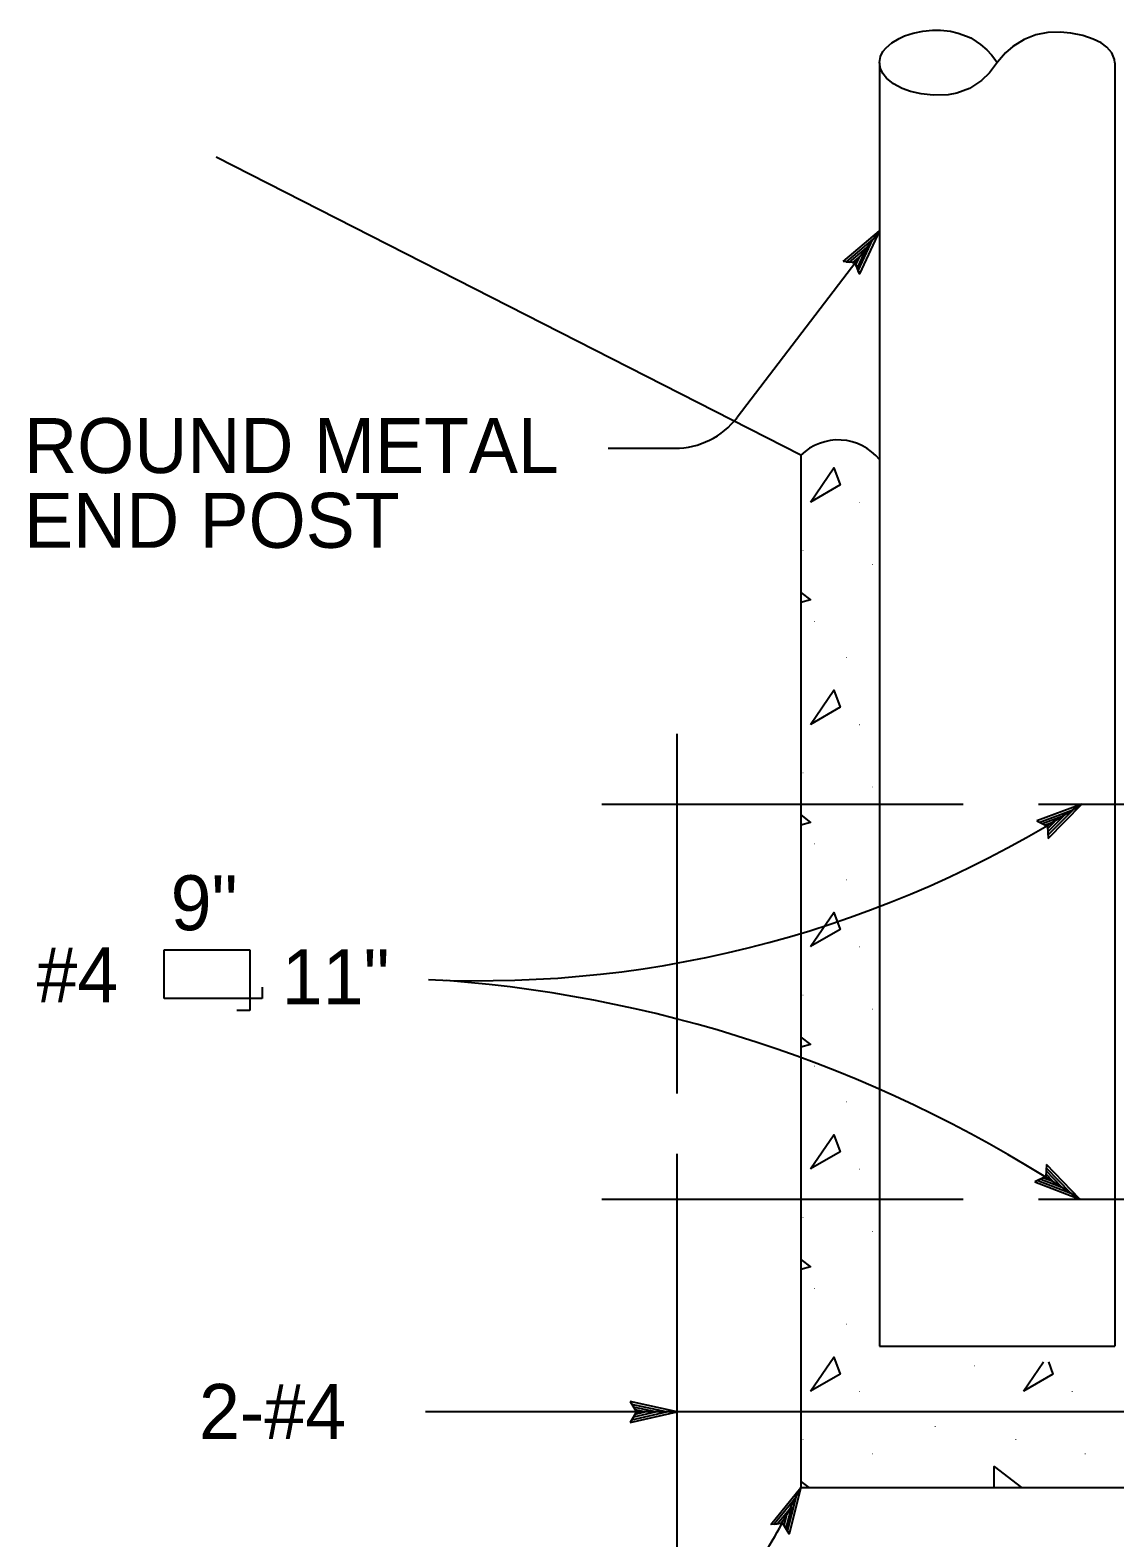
# Model space of a CAD drawing. Extents: x -894 to 866, y -476 to 714.
# Drawn here: x 448.8 to 587.1, y 153 to 345 of the extents above; entities that cross this region are included whole.
import ezdxf

# ---------------------------------------------------------------- set-up
doc = ezdxf.new("R2010")
doc.units = 0
for name, color, linetype in [('56 Stage 3 Anno', 7, 'Continuous'), ('57 Undefined', 7, 'Continuous'), ('59 Sndwall Anno', 7, 'Continuous'), ('60 Nongeo Data', 7, 'Continuous')]:
    doc.layers.add(name, color=color, linetype=linetype)

msp = doc.modelspace()

# ---------------------------------------------------------------- linework, layer by layer
at = {"layer": '56 Stage 3 Anno'}
for p, q in [((538.94, 295.68), (557.06, 319.44)), ((522.49, 291.74), (530.99, 291.74)), ((582.87, 246.42), (577.11, 244.28)), ((578.55, 242.04), (582.87, 246.42)), ((582.87, 246.42), (582.87, 246.42)), ((577.11, 244.28), (577.11, 244.28)), ((577.11, 244.28), (578.5, 243.6)), ((581.7, 245.66), (577.5, 244.1)), ((580.55, 244.92), (577.83, 243.91)), ((579.39, 244.17), (578.23, 243.73)), ((578.5, 243.27), (579.39, 244.17)), ((578.54, 242.45), (581.71, 245.67)), ((578.54, 242.88), (580.55, 244.92)), ((578.5, 243.6), (578.55, 242.04)), ((578.55, 242.04), (578.55, 242.04)), ((578.34, 200.53), (578.27, 198.98)), ((580.3, 197.63), (578.29, 199.72)), ((581.45, 196.88), (578.33, 200.1)), ((582.6, 196.11), (578.34, 200.53)), ((578.34, 200.53), (578.34, 200.53)), ((578.27, 198.98), (576.86, 198.31)), ((576.86, 198.31), (576.86, 198.31)), ((576.86, 198.31), (582.6, 196.11)), ((577.24, 198.48), (581.45, 196.87)), ((577.63, 198.65), (580.3, 197.63)), ((577.97, 198.85), (579.15, 198.4)), ((579.15, 198.4), (578.29, 199.29)), ((582.6, 196.11), (582.6, 196.11)), ((532.66, 169.01), (499.23, 169.01)), ((531.3, 169.01), (525.3, 170.34)), ((525.3, 170.34), (525.3, 170.34)), ((525.3, 170.34), (526.1, 169.01)), ((526.1, 169.01), (525.3, 167.67)), ((525.3, 167.67), (531.3, 169.01)), ((525.51, 168.03), (529.92, 169.01)), ((529.9, 169.02), (525.53, 169.98)), ((528.53, 169.01), (525.71, 169.64)), ((525.75, 168.39), (528.53, 169.01)), ((525.92, 168.74), (527.15, 169.01)), ((527.15, 169.01), (525.94, 169.28)), ((531.3, 169.01), (531.3, 169.01)), ((611.88, 169.01), (532.61, 169.01)), ((525.3, 167.67), (525.3, 167.67))]:
    msp.add_line(p, q, dxfattribs=at)
for points in [[(552.43, 315.54), (557.06, 319.44), (554.52, 313.95), (554.37, 314.33), (556.24, 318.35), (552.84, 315.5), (553.24, 315.45), (555.41, 317.28), (554.22, 314.71), (554.07, 315.09), (554.59, 316.2), (553.65, 315.41), (553.96, 315.37), (554.52, 313.95), (553.96, 315.37)], [(543.24, 154.69), (547.06, 159.38), (545.58, 153.51), (545.37, 153.85), (546.45, 158.15), (543.64, 154.72), (544.05, 154.75), (545.84, 156.95), (545.15, 154.2), (544.93, 154.54), (545.23, 155.73), (544.45, 154.78), (544.77, 154.8), (545.58, 153.51), (544.77, 154.8)]]:
    msp.add_lwpolyline(points, close=True, dxfattribs=at)
for centre, radius, start, end in [((530.99, 301.74), 10, 270, 322.6622), ((506.15, 366.02), 142.09, 267.3505, 302.6771), ((488.96, 55.61), 168.84, 56.3151, 85.5963)]:
    msp.add_arc(centre, radius, start, end, dxfattribs=at)
msp.add_open_spline([(523.36, 101.78), (509.06, 101.78), (506.58, 121.42), (535.57, 136.49), (547.06, 159.38)], degree=2, dxfattribs=at)
at = {"layer": '57 Undefined'}
for p, q in [((465.9, 221.65), (465.9, 227.87)), ((465.9, 227.87), (476.84, 227.87)), ((476.84, 227.87), (476.84, 220.14)), ((478.42, 223.12), (478.42, 221.65)), ((478.42, 221.65), (465.9, 221.65)), ((476.84, 220.14), (475.16, 220.14))]:
    msp.add_line(p, q, dxfattribs=at)
at = {"layer": '59 Sndwall Anno'}
for points in [[(548.29, 284.89), (551.26, 289.25), (552.05, 287.07)], [(548.29, 256.57), (551.26, 260.92), (552.05, 258.75)], [(548.29, 228.27), (551.26, 232.62), (552.05, 230.44)], [(548.29, 199.96), (551.26, 204.32), (552.05, 202.14)], [(548.29, 171.66), (551.26, 176.01), (552.05, 173.84)]]:
    msp.add_lwpolyline(points, close=True, dxfattribs=at)
for points in [[(547.06, 273.37), (548.29, 272.42), (547.06, 272.08)], [(547.06, 245.04), (548.29, 244.09), (547.06, 243.76)], [(547.06, 216.74), (548.29, 215.79), (547.06, 215.46)], [(547.06, 188.44), (548.29, 187.49), (547.06, 187.16)], [(575.42, 171.66), (577.95, 175.38)], [(578.62, 175.38), (579.18, 173.84), (575.42, 171.66)], [(571.68, 159.38), (571.7, 162.07), (575.17, 159.38)], [(547.06, 160.14), (548.05, 159.38)]]:
    msp.add_lwpolyline(points, dxfattribs=at)
at = {"layer": '60 Nongeo Data'}
for p, q in [((557.06, 340.84), (557.06, 177.38)), ((587.06, 340.84), (587.06, 177.38)), ((547.06, 290.85), (472.54, 328.81)), ((547.06, 290.85), (547.06, 159.38)), ((531.3, 209.55), (531.3, 255.38)), ((521.7, 246.42), (567.75, 246.42)), ((577.34, 246.42), (621.92, 246.42)), ((531.3, 148.87), (531.3, 201.87)), ((521.7, 196.11), (567.75, 196.11)), ((577.34, 196.11), (621.92, 196.11)), ((557.06, 177.38), (587.06, 177.38)), ((547.06, 159.38), (597.06, 159.38))]:
    msp.add_line(p, q, dxfattribs=at)
msp.add_lwpolyline([(587.06, 340.84), (587.02, 341.26), (586.67, 342.09), (586.04, 342.81), (585.31, 343.35), (584.32, 343.85), (582.99, 344.31), (581.45, 344.61), (580.08, 344.72), (578.54, 344.7), (577.01, 344.38), (575.52, 343.8), (574.07, 342.91), (573.13, 342.1), (572.1, 340.89), (571.1, 339.53), (570.08, 338.56), (568.52, 337.57), (566.92, 336.97), (565.83, 336.76), (563.93, 336.71), (562.37, 336.88), (561.02, 337.19), (559.96, 337.57), (558.85, 338.15), (557.96, 338.88), (557.49, 339.46), (557.19, 340.08), (557.06, 340.86), (557.2, 341.63), (557.51, 342.25), (557.91, 342.75), (558.64, 343.38), (559.57, 343.93), (560.27, 344.24), (561.38, 344.59), (562.6, 344.84), (563.84, 344.97), (564.85, 344.98), (566.1, 344.85), (567.09, 344.62), (568.17, 344.21), (568.7, 344), (569.39, 343.55), (569.95, 343.15), (570.74, 342.47), (571.34, 341.83), (571.75, 341.31), (572.05, 340.87)], dxfattribs=at)
msp.add_arc((551.82, 286.03), 6.77, 39.1617, 134.5945, dxfattribs=at)

# ---------------------------------------------------------------- texts
at = {"layer": '57 Undefined'}
for s, p in [('ROUND METAL', (448.07, 288.58)), ('END POST', (448.07, 279.06)), ('9"', (466.75, 230.36)), ('#4', (449.66, 221.17)), ('11"', (480.91, 220.93)), ('2-#4', (470.36, 165.58))]:
    msp.add_text(s, height=7, dxfattribs=at).set_placement(p)
at = {"layer": '59 Sndwall Anno'}
for p in [(554.36, 284.79), (547.17, 278.66), (556, 276.86), (548.67, 269.62), (552.7, 265.05), (554.36, 256.49), (554.36, 256.47), (547.17, 250.33), (556, 248.54), (548.67, 241.3), (552.7, 236.73), (554.36, 228.17), (547.17, 222.03), (556, 220.24), (548.67, 213), (552.7, 208.43), (554.36, 199.86), (547.17, 193.73), (556, 191.93), (548.67, 184.69), (552.7, 180.12), (569.05, 174.82), (554.36, 171.56), (581.48, 171.56), (564.01, 167.09), (547.17, 165.43), (574.29, 165.43), (556, 163.63), (583.13, 163.63)]:
    msp.add_text('.', height=0.8, dxfattribs=at).set_placement(p)

doc.saveas('drawing.dxf')
